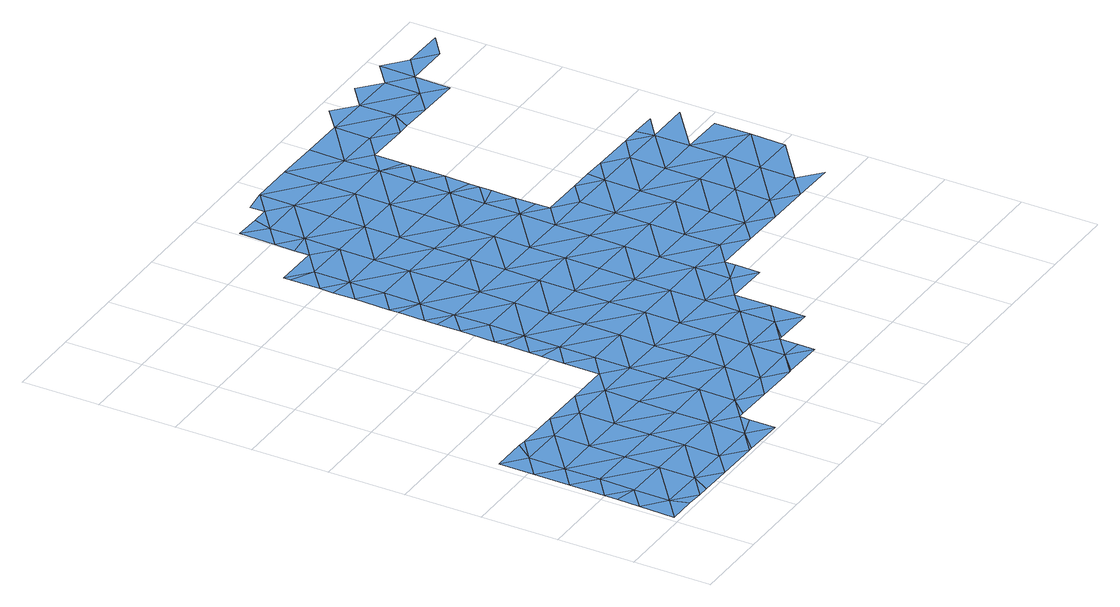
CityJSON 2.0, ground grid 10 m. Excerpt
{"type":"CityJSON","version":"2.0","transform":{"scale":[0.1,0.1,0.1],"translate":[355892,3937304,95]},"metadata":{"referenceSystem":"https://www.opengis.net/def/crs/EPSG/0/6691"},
"CityObjects":{
"waterbody1":{"type":"WaterBody","attributes":{"name":"9","class":"1140","function":"1","WaterBodyRiverFloodingRiskAttribute.description":"5","WaterBodyRiverFloodingRiskAttribute.rankOrg":"1","WaterBodyRiverFloodingRiskAttribute.adminType":"2","WaterBodyRiverFloodingRiskAttribute.scale":"L1"},"geometry":[{"type":"MultiSurface","lod":"1","boundaries":[[[0,1,2]],[[3,1,0]],[[1,4,2]],[[5,2,4]],[[6,5,4]],[[1,3,7]],[[8,6,9]],[[6,4,9]],[[10,11,8]],[[12,1,7]],[[10,8,9]],[[4,13,9]],[[10,14,11]],[[4,1,13]],[[7,15,12]],[[16,11,14]],[[13,1,12]],[[17,10,9]],[[13,17,9]],[[12,15,18]],[[19,14,10]],[[16,14,20]],[[17,21,10]],[[21,19,10]],[[18,22,12]],[[19,23,14]],[[12,24,13]],[[20,14,23]],[[17,13,24]],[[25,21,17]],[[12,22,24]],[[24,25,17]],[[22,18,26]],[[27,19,21]],[[23,19,28]],[[29,27,21]],[[21,25,29]],[[30,31,26]],[[31,32,22]],[[22,26,31]],[[24,32,25]],[[28,19,27]],[[24,22,32]],[[33,29,25]],[[32,33,25]],[[31,30,34]],[[35,28,27]],[[33,36,29]],[[29,37,27]],[[38,32,31]],[[36,37,29]],[[31,34,39]],[[31,39,38]],[[35,27,37]],[[40,32,38]],[[41,40,38]],[[33,42,36]],[[33,32,42]],[[43,35,37]],[[32,40,42]],[[36,44,37]],[[40,41,45]],[[46,43,37]],[[36,42,44]],[[44,46,37]],[[45,47,40]],[[48,42,40]],[[49,50,43]],[[42,48,44]],[[46,49,43]],[[51,47,45]],[[52,46,44]],[[40,47,48]],[[49,53,50]],[[54,50,53]],[[55,54,53]],[[56,57,55]],[[52,44,48]],[[57,56,58]],[[56,55,53]],[[59,48,47]],[[49,60,53]],[[56,61,58]],[[62,47,51]],[[46,52,63]],[[49,46,60]],[[64,62,51]],[[65,58,61]],[[66,67,65]],[[46,63,60]],[[53,68,56]],[[48,69,52]],[[67,66,70]],[[65,61,66]],[[47,62,59]],[[71,72,70]],[[68,53,60]],[[64,73,62]],[[68,74,56]],[[56,75,61]],[[72,71,76]],[[71,70,66]],[[69,48,59]],[[63,52,69]],[[61,75,66]],[[62,77,59]],[[78,62,73]],[[79,76,80]],[[76,71,80]],[[75,56,74]],[[81,71,66]],[[82,83,79]],[[62,78,77]],[[63,69,84]],[[60,63,85]],[[75,81,66]],[[82,86,83]],[[82,79,80]],[[85,63,84]],[[68,60,85]],[[77,87,59]],[[88,89,86]],[[59,90,69]],[[91,80,71]],[[82,88,86]],[[81,92,71]],[[93,87,77]],[[89,88,94]],[[87,90,59]],[[90,84,69]],[[74,68,95]],[[92,91,71]],[[91,82,80]],[[68,85,95]],[[74,96,75]],[[97,87,93]],[[98,96,74]],[[96,81,75]],[[99,85,84]],[[98,74,95]],[[100,88,82]],[[94,88,101]],[[102,99,84]],[[99,95,85]],[[102,84,90]],[[103,82,91]],[[104,90,87]],[[96,105,81]],[[97,104,87]],[[81,106,92]],[[107,98,95]],[[105,106,81]],[[106,91,92]],[[100,82,103]],[[108,102,90]],[[101,88,100]],[[104,108,90]],[[107,95,99]],[[101,109,110]],[[107,111,98]],[[98,112,96]],[[109,101,100]],[[111,112,98]],[[108,113,102]],[[112,105,96]],[[114,110,109]],[[103,91,115]],[[115,91,106]],[[116,117,114]],[[102,118,99]],[[119,100,103]],[[116,114,109]],[[113,118,102]],[[118,107,99]],[[120,119,103]],[[112,121,105]],[[105,122,106]],[[103,115,120]],[[123,117,116]],[[109,100,119]],[[106,122,115]],[[108,124,113]],[[118,125,107]],[[107,126,111]],[[127,123,116]],[[128,120,115]],[[129,130,109]],[[111,126,112]],[[105,121,122]],[[122,128,115]],[[130,127,116]],[[109,119,129]],[[116,109,130]],[[131,113,124]],[[118,113,132]],[[107,125,126]],[[112,133,121]],[[132,113,131]],[[134,119,120]],[[126,133,112]],[[128,135,120]],[[136,125,118]],[[132,136,118]],[[135,134,120]],[[127,137,138]],[[139,129,119]],[[133,140,121]],[[121,141,122]],[[127,130,137]],[[134,139,119]],[[122,141,128]],[[136,142,125]],[[125,143,126]],[[144,136,132]],[[142,143,125]],[[130,129,139]],[[126,143,133]],[[121,140,141]],[[141,145,128]],[[128,146,135]],[[146,134,135]],[[137,130,147]],[[133,148,140]],[[143,148,133]],[[130,139,147]],[[140,149,141]],[[136,150,142]],[[128,145,146]],[[151,139,134]],[[146,152,134]],[[153,145,141]],[[137,147,154]],[[136,144,150]],[[140,155,149]],[[141,149,156]],[[152,151,134]],[[151,147,139]],[[150,157,142]],[[142,158,143]],[[140,148,155]],[[141,156,153]],[[157,158,142]],[[158,148,143]],[[159,145,153]],[[160,154,147]],[[146,145,161]],[[144,162,150]],[[161,145,159]],[[161,163,146]],[[164,149,155]],[[152,146,165]],[[158,166,148]],[[146,163,165]],[[147,151,160]],[[167,151,152]],[[165,167,152]],[[162,168,150]],[[169,164,155]],[[150,170,157]],[[155,148,169]],[[154,160,171]],[[172,173,151]],[[151,173,160]],[[172,151,167]],[[148,166,169]],[[157,174,158]],[[170,174,157]],[[174,166,158]],[[150,168,170]],[[173,175,160]],[[176,164,169]],[[168,162,177]],[[160,178,171]],[[175,178,160]],[[174,179,166]],[[176,169,180]],[[181,168,177]],[[168,182,170]],[[169,166,183]],[[173,184,175]],[[166,179,183]],[[180,169,183]],[[170,185,174]],[[182,185,170]],[[185,179,174]],[[168,181,182]],[[186,178,175]],[[186,175,184]],[[181,177,187]],[[188,180,183]],[[185,189,179]],[[179,190,183]],[[191,192,178]],[[186,191,178]],[[184,193,186]],[[181,194,182]],[[195,186,193]],[[179,189,190]],[[188,183,190]],[[182,196,185]],[[194,196,182]],[[196,189,185]],[[197,191,186]],[[195,197,186]],[[198,188,190]],[[196,199,189]],[[189,200,190]],[[198,190,201]],[[202,191,197]],[[203,191,202]],[[195,204,197]],[[205,202,197]],[[197,204,205]],[[205,206,202]],[[205,207,206]],[[205,208,207]],[[208,209,207]]]}]}
},
"vertices":[
[8,8,4],[37,31,4],[9,54,4],[44,8,4],[38,77,4],[10,83,4],[10,101,4],[65,7,4],[11,147,4],[39,123,4],[39,169,4],[11,193,4],[94,30,4],[94,76,4],[40,216,4],[80,7,4],[12,239,4],[95,122,4],[122,6,4],[97,215,4],[58,239,4],[96,169,4],[150,29,4],[69,238,4],[151,75,4],[152,121,4],[178,5,4],[153,214,4],[125,237,4],[153,168,4],[182,5,4],[207,28,4],[208,74,4],[208,120,4],[235,4,4],[182,236,4],[209,167,4],[210,213,4],[236,51,4],[235,37,4],[264,73,4],[244,51,4],[265,120,4],[239,236,4],[266,166,4],[292,50,4],[267,212,4],[321,72,4],[322,119,4],[267,258,4],[239,282,4],[349,49,4],[323,165,4],[268,304,4],[240,312,4],[240,328,4],[269,351,4],[241,360,4],[241,374,4],[378,118,4],[324,257,4],[270,397,4],[378,72,4],[323,211,4],[352,49,4],[242,420,4],[270,443,4],[242,450,4],[325,304,4],[379,164,4],[242,467,4],[271,489,4],[243,501,4],[406,48,4],[325,350,4],[326,396,4],[243,513,4],[406,94,4],[406,70,4],[244,559,4],[272,536,4],[327,442,4],[273,582,4],[244,587,4],[380,210,4],[381,256,4],[245,605,4],[435,117,4],[273,628,4],[245,643,4],[436,163,4],[328,535,4],[328,488,4],[409,94,4],[245,652,4],[381,303,4],[383,395,4],[463,93,4],[382,349,4],[437,255,4],[330,627,4],[302,651,4],[437,209,4],[329,581,4],[464,139,4],[384,441,4],[384,487,4],[438,302,4],[464,186,4],[331,673,4],[302,670,4],[439,348,4],[440,394,4],[493,208,4],[303,697,4],[385,534,4],[331,719,4],[304,743,4],[494,255,4],[387,626,4],[386,580,4],[440,440,4],[441,487,4],[338,742,4],[521,185,4],[495,301,4],[495,347,4],[360,742,4],[442,533,4],[387,672,4],[388,719,4],[522,217,4],[522,231,4],[496,393,4],[443,625,4],[443,579,4],[551,254,4],[389,765,4],[360,761,4],[444,671,4],[497,439,4],[498,486,4],[551,300,4],[552,346,4],[579,230,4],[498,532,4],[499,578,4],[445,718,4],[553,392,4],[526,462,4],[607,253,4],[501,671,4],[500,624,4],[526,508,4],[446,764,4],[554,439,4],[526,481,4],[608,299,4],[609,345,4],[527,539,4],[501,717,4],[527,555,4],[635,229,4],[527,568,4],[582,461,4],[528,601,4],[609,391,4],[529,647,4],[664,252,4],[610,438,4],[665,298,4],[502,763,4],[529,656,4],[529,693,4],[665,344,4],[558,716,4],[612,461,4],[692,228,4],[559,762,4],[666,390,4],[639,460,4],[720,251,4],[721,297,4],[667,437,4],[586,692,4],[722,343,4],[615,715,4],[748,227,4],[696,459,4],[723,390,4],[723,436,4],[615,761,4],[587,785,4],[602,692,4],[778,296,4],[643,691,4],[779,342,4],[671,714,4],[720,459,4],[779,389,4],[780,435,4],[752,458,4],[672,760,4],[644,784,4],[699,690,4],[700,737,4],[701,783,4],[729,759,4],[757,736,4],[785,758,4]
]}
